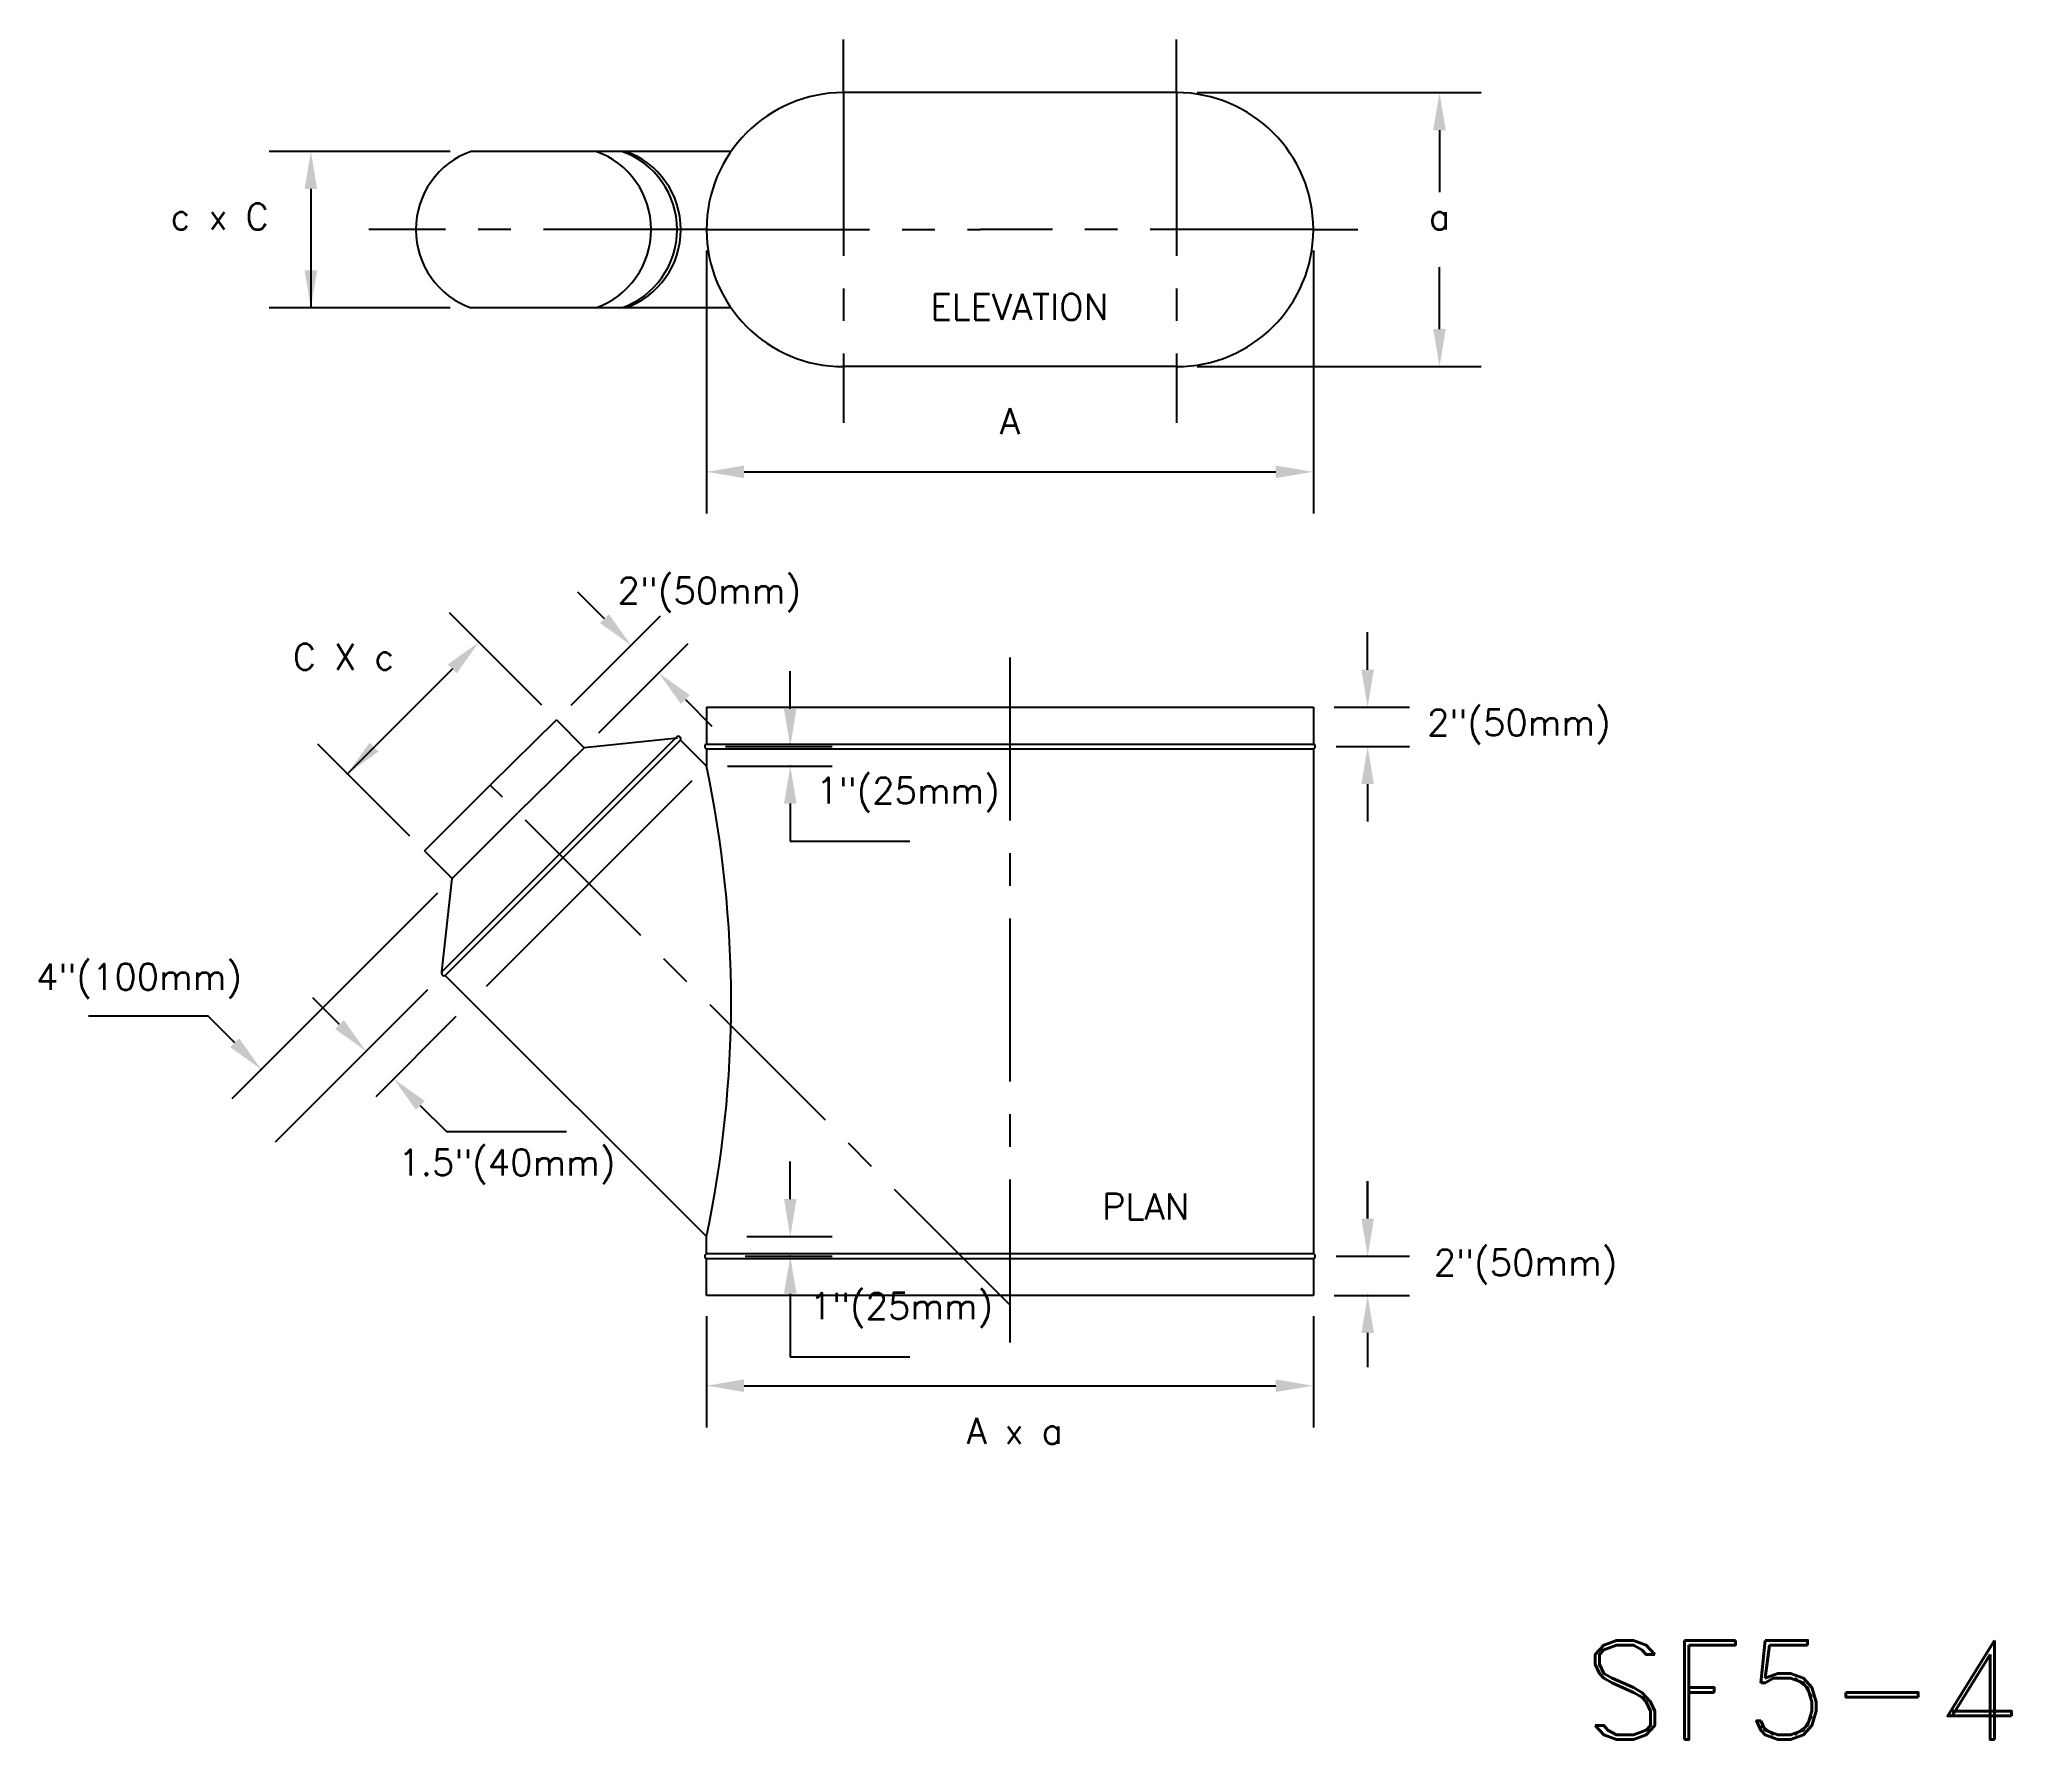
# Model space of a CAD drawing. Extents: x 42 to 117.6, y -23.9 to 41.2.
import ezdxf
from ezdxf.enums import TextEntityAlignment as Align

# ---------------------------------------------------------------- set-up
doc = ezdxf.new("R2010")
doc.units = 0
doc.header["$LTSCALE"] = 5
doc.header["$MEASUREMENT"] = 0
doc.linetypes.add('CENTER', pattern=[2, 1.25, -0.25, 0.25, -0.25])
doc.layers.get('0').update_dxf_attribs({"linetype": 'CONTINUOUS'})
doc.layers.get('DEFPOINTS').update_dxf_attribs({"linetype": 'CONTINUOUS'})
for name, color, linetype in [('1', 3, 'CENTER'), ('DIM', 7, 'CONTINUOUS'), ('TITLE', 7, 'CONTINUOUS')]:
    doc.layers.add(name, color=color, linetype=linetype)
doc.styles.add('ROMAND', font='romand')
doc.styles.add('ROMANS', font='ROMANS.shx', dxfattribs={"height": 1})
doc.dimstyles.get("Standard").update_dxf_attribs({"dimtxt": 0.18, "dimasz": 0.18, "dimexe": 0.18, "dimexo": 0.0625, "dimgap": 0.09, "dimtad": 0, "dimtih": 1, "dimtoh": 1, "dimdec": 4, "dimzin": 0, "dimtxsty": 'STANDARD', "dimcen": 0.09, "dimazin": 3, "dimtfac": 1, "dimtdec": 4, "dimtofl": 0, "dimtmove": 0, "dimatfit": 3, "dimtolj": 1, "dimtzin": 0})

# ---------------------------------------------------------------- blocks, each defined once
blk = doc.blocks.new('*D4')
at = {"layer": 'DEFPOINTS', "color": 0}
for p in [(67.567, -6.873), (90.817, -6.873), (90.817, -10.334)]:
    blk.add_point(p, dxfattribs=at)
at = {"layer": 'DIM', "color": 0}
for p, q in [((67.567, -7.673), (67.567, -11.934)), ((90.817, -7.673), (90.817, -11.934)), ((69.007, -10.334), (89.377, -10.334))]:
    blk.add_line(p, q, dxfattribs=at)
for points in [[(69.007, -10.094), (69.007, -10.574), (67.567, -10.334)], [(89.377, -10.094), (89.377, -10.574), (90.817, -10.334)]]:
    blk.add_solid(points, dxfattribs=at)
at = {"layer": 'DIM', "color": 0, "insert": (79.192, -9.114), "char_height": 1, "attachment_point": 5, "style": 'ROMANS'}
blk.add_mtext('\\A1;  ', dxfattribs=at)
blk = doc.blocks.new('*D1')
at = {"color": 0, "linetype": 'BYBLOCK'}
for p, q in [((86.367, 39.21), (97.249, 39.21)), ((95.649, 37.77), (95.649, 35.4)), ((95.649, 30.15), (95.649, 32.52)), ((86.367, 28.71), (97.249, 28.71))]:
    blk.add_line(p, q, dxfattribs=at)
for points in [[(95.409, 37.77), (95.889, 37.77), (95.649, 39.21)], [(95.409, 30.15), (95.889, 30.15), (95.649, 28.71)]]:
    blk.add_solid(points, dxfattribs=at)
at = {"layer": 'DEFPOINTS', "color": 0, "linetype": 'BYBLOCK'}
for p in [(85.567, 39.21), (85.567, 28.71), (95.649, 28.71)]:
    blk.add_point(p, dxfattribs=at)
at = {"color": 0, "linetype": 'BYBLOCK', "style": 'ROMANS'}
blk.add_text('a', height=1, dxfattribs=at).set_placement((95.649, 33.96), align=Align.CENTER)
blk = doc.blocks.new('*D0')
at = {"color": 0, "linetype": 'BYBLOCK'}
for p, q in [((67.567, 33.16), (67.567, 23.08)), ((90.817, 33.16), (90.817, 23.08)), ((69.007, 24.68), (89.377, 24.68))]:
    blk.add_line(p, q, dxfattribs=at)
for points in [[(69.007, 24.92), (69.007, 24.44), (67.567, 24.68)], [(89.377, 24.92), (89.377, 24.44), (90.817, 24.68)]]:
    blk.add_solid(points, dxfattribs=at)
at = {"layer": 'DEFPOINTS', "color": 0, "linetype": 'BYBLOCK'}
for p in [(67.567, 33.96), (90.817, 33.96), (90.817, 24.68)]:
    blk.add_point(p, dxfattribs=at)
at = {"color": 0, "linetype": 'BYBLOCK', "style": 'ROMANS'}
blk.add_text('A', height=1, dxfattribs=at).set_placement((79.192, 26.12), align=Align.CENTER)
blk = doc.blocks.new('*D3')
at = {"layer": 'DEFPOINTS', "color": 0}
for p in [(90.817, 15.658), (92.896, 15.658), (90.888, 14.158)]:
    blk.add_point(p, dxfattribs=at)
at = {"layer": 'DIM', "color": 0}
for p, q in [((92.896, 17.098), (92.896, 18.538)), ((91.617, 15.658), (94.496, 15.658)), ((91.688, 14.158), (94.496, 14.158)), ((92.896, 12.718), (92.896, 11.278))]:
    blk.add_line(p, q, dxfattribs=at)
for points in [[(92.656, 17.098), (93.136, 17.098), (92.896, 15.658)], [(92.656, 12.718), (93.136, 12.718), (92.896, 14.158)]]:
    blk.add_solid(points, dxfattribs=at)
at = {"layer": 'DIM', "color": 0, "insert": (98.688, 14.908), "char_height": 1, "attachment_point": 5, "style": 'ROMANS'}
blk.add_mtext('\\A1;2"(50mm)', dxfattribs=at)
blk = doc.blocks.new('*D2')
at = {"layer": 'DEFPOINTS', "color": 0}
for p in [(64.677, 18.035), (61.822, 15.179), (62.874, 14.11)]:
    blk.add_point(p, dxfattribs=at)
at = {"layer": 'DIM', "color": 0}
for p, q in [((63.659, 19.053), (62.64, 20.071)), ((62.387, 15.745), (65.808, 19.166)), ((63.439, 14.676), (66.869, 18.106)), ((66.756, 15.956), (67.774, 14.938))]:
    blk.add_line(p, q, dxfattribs=at)
for points in [[(63.828, 19.223), (63.489, 18.883), (64.677, 18.035)], [(66.926, 16.126), (66.586, 15.786), (65.738, 16.974)]]:
    blk.add_solid(points, dxfattribs=at)
at = {"layer": 'DIM', "color": 0, "insert": (67.671, 19.968), "char_height": 1, "attachment_point": 5, "style": 'ROMANS'}
blk.add_mtext('\\A1;2"(50mm)', dxfattribs=at)

msp = doc.modelspace()

# ---------------------------------------------------------------- linework, layer by layer
for p, q in [((85.56726, 39.21026), (72.81726, 39.21026)), ((63.32462, 36.96026), (58.55165, 36.96026)), ((68.50884, 36.96026), (63.32462, 36.96026)), ((63.32462, 30.96026), (58.55165, 30.96026)), ((68.50884, 30.96026), (63.32462, 30.96026)), ((85.56726, 28.71026), (72.81726, 28.71026)), ((61.82152, 15.17941), (59.28085, 12.67925)), ((61.82152, 15.17941), (62.87362, 14.11027)), ((67.56726, 15.65845), (90.81726, 15.65845)), ((67.56726, 15.65845), (67.56726, 14.2522)), ((90.81726, 15.65845), (90.81726, 14.2522)), ((66.44031, 14.5354), (57.4247, 5.51979)), ((57.4247, 5.51979), (66.44031, 14.5354)), ((66.57289, 14.40282), (57.55728, 5.38721)), ((66.45499, 14.47782), (62.87362, 14.11027)), ((67.56726, 13.40845), (66.57289, 14.40282)), ((62.87362, 14.11027), (60.33296, 11.6101)), ((67.56726, 14.2522), (90.81726, 14.2522)), ((67.56726, 14.0647), (90.81726, 14.0647)), ((67.56726, 14.0647), (67.56726, 13.40845)), ((90.81726, 14.0647), (90.81726, -5.27902)), ((56.76036, 10.15875), (59.28085, 12.67925)), ((57.82102, 9.09809), (60.34151, 11.61859)), ((56.76036, 10.15875), (57.82102, 9.09809)), ((57.4247, 5.51979), (57.82102, 9.09809)), ((57.55728, 5.38721), (67.56726, -4.62277)), ((67.56726, -5.27902), (67.56726, -4.62277)), ((90.81726, -5.27902), (67.56726, -5.27902)), ((67.56726, -6.87277), (67.56726, -5.46652)), ((90.81726, -5.46652), (67.56726, -5.46652)), ((90.81726, -5.46652), (90.81726, -6.87277)), ((90.81726, -6.87277), (67.56726, -6.87277))]:
    msp.add_line(p, q)
for centre, radius, start, end in [((72.81726, 33.96026), 5.25, 90, 270), ((85.56726, 33.96026), 5.25, 270, 90), ((59.61231, 33.96026), 3.18198, 109.4712206, 250.5287794), ((62.26396, 33.96026), 3.18198, 289.4712206, 70.5287794), ((63.25833, 33.96026), 3.18198, 289.4712206, 70.5287794), ((63.40292, 33.96026), 3.18198, 289.4712206, 70.5287794), ((66.48727, 14.44978), 0.09766, 331.2602047, 118.7397953), ((67.5946, 14.15845), 0.09766, 106.2602047, 253.7397953), ((90.78992, 14.15845), 0.09766, 286.2602047, 73.7397953), ((24.8758, 4.39284), 43.63304, 348.0754458, 11.9245542), ((57.51032, 5.47284), 0.09766, 151.2602047, 298.7397953), ((67.5946, -5.37277), 0.09766, 106.2602047, 253.7397953), ((90.78992, -5.37277), 0.09766, 286.2602047, 73.7397953)]:
    msp.add_arc(centre, radius, start, end)
at = {"layer": '1'}
for p, q in [((72.81726, 39.21026), (72.81726, 41.24735)), ((85.56726, 39.21026), (85.56726, 41.24735)), ((72.81726, 39.21026), (72.81726, 28.71026)), ((85.56726, 39.21026), (85.56726, 28.71026)), ((56.43033, 33.96026), (54.63541, 33.96026)), ((67.56726, 33.96026), (56.43033, 33.96026)), ((67.56726, 33.96026), (78.06726, 33.96026)), ((80.31726, 33.96026), (78.06726, 33.96026)), ((90.81726, 33.96026), (80.31726, 33.96026)), ((90.81726, 33.96026), (92.51812, 33.96026)), ((72.81726, 28.71026), (72.81726, 26.55856)), ((85.56726, 28.71026), (85.56726, 26.55856)), ((79.19226, 17.56634), (79.19226, -9.15206)), ((79.19226, -7.23216), (59.28085, 12.67925))]:
    msp.add_line(p, q, dxfattribs=at)
at = {"layer": 'DEFPOINTS', "color": 0, "linetype": 'BYBLOCK'}
for p in [(58.55165, 36.96026), (58.55165, 30.96026), (61.82152, 15.17941), (67.49695, 14.15845), (67.56726, 13.40845), (56.76036, 10.15875), (57.82102, 9.09809), (57.44127, 5.40378), (67.56726, -4.62277), (67.49695, -5.37277), (90.88757, -5.37277), (90.88757, -5.37277), (90.81726, -6.87277), (90.81726, -6.87277)]:
    msp.add_point(p, dxfattribs=at)
at = {"layer": 'DIM', "linetype": 'BYBLOCK'}
for p, q in [((57.75165, 36.96026), (50.80945, 36.96026)), ((57.75165, 30.96026), (50.80945, 30.96026)), ((61.25583, 15.7451), (57.71654, 19.28439)), ((70.77562, 15.59845), (70.77562, 17.03845)), ((56.19467, 10.72444), (52.67563, 14.24348)), ((68.29695, 14.15845), (72.37562, 14.15845)), ((68.36726, 13.40845), (72.37562, 13.40845)), ((67.00157, 12.84277), (59.12333, 4.96452)), ((70.77562, 11.96845), (70.77562, 10.52845)), ((70.77562, 10.52845), (75.35276, 10.52845)), ((57.25533, 8.53241), (49.37708, 0.65416)), ((56.87558, 4.8381), (51.03437, -1.00312)), ((48.47199, 3.822), (43.89485, 3.822)), ((49.49022, 2.80377), (48.47199, 3.822)), ((53.50423, 3.50322), (52.486, 4.52145)), ((54.90809, 0.74928), (57.97997, 3.82116)), ((56.60136, 0.40609), (57.6196, -0.61215)), ((62.19674, -0.61215), (57.6196, -0.61215)), ((70.77562, -3.18277), (70.77562, -1.74277)), ((92.89722, -3.93277), (92.89722, -2.49277)), ((92.89804, -3.93277), (92.89804, -2.49277)), ((69.11752, -4.62277), (72.37562, -4.62277)), ((69.04721, -5.37277), (72.37562, -5.37277)), ((91.68757, -5.37277), (92.89804, -5.37277)), ((91.68757, -5.37277), (94.49722, -5.37277)), ((70.77562, -6.81277), (70.77562, -9.22127)), ((91.61726, -6.87277), (94.49722, -6.87277)), ((92.89722, -8.31277), (92.89722, -9.62935)), ((70.77562, -9.22127), (75.35276, -9.22127))]:
    msp.add_line(p, q, dxfattribs=at)
at = {"layer": 'DIM'}
for p, q in [((52.40945, 35.52026), (52.40945, 30.96026)), ((57.82967, 17.13479), (53.807, 13.11211))]:
    msp.add_line(p, q, dxfattribs=at)
at = {"layer": 'DIM', "linetype": 'BYBLOCK'}
for p in [(53.807, 13.11211), (70.77562, 13.40845), (50.50846, 1.78553), (70.77562, -5.37277), (92.89722, -6.87277), (92.89804, -6.87277)]:
    msp.add_point(p, dxfattribs=at)
at = {"layer": 'DIM'}
for points in [[(52.16945, 35.52026), (52.64945, 35.52026), (52.40945, 36.96026)], [(52.64945, 32.40026), (52.16945, 32.40026), (52.40945, 30.96026)], [(57.65997, 17.30449), (57.99938, 16.96508), (58.84791, 18.15302)], [(54.99494, 13.96064), (54.65553, 14.30005), (53.807, 13.11211)]]:
    msp.add_solid(points, dxfattribs=at)
at = {"layer": 'DIM', "linetype": 'BYBLOCK'}
for points in [[(70.53562, 15.59845), (71.01562, 15.59845), (70.77562, 14.15845)], [(70.53562, 11.96845), (71.01562, 11.96845), (70.77562, 13.40845)], [(53.67394, 3.67292), (53.33453, 3.33351), (54.52247, 2.48498)], [(49.65993, 2.97347), (49.32052, 2.63406), (50.50846, 1.78553)], [(56.77107, 0.57579), (56.43166, 0.23638), (55.58313, 1.42432)], [(70.53562, -3.18277), (71.01562, -3.18277), (70.77562, -4.62277)], [(92.65722, -3.93277), (93.13722, -3.93277), (92.89722, -5.37277)], [(92.65804, -3.93277), (93.13804, -3.93277), (92.89804, -5.37277)], [(70.53562, -6.81277), (71.01562, -6.81277), (70.77562, -5.37277)], [(92.65722, -8.31277), (93.13722, -8.31277), (92.89722, -6.87277)]]:
    msp.add_solid(points, dxfattribs=at)

# ---------------------------------------------------------------- texts
at = {"layer": 'DIM', "linetype": 'BYBLOCK', "style": 'ROMANS'}
for s, p in [('c x C', (48.91416, 33.96026)), ('C X c', (53.66023, 17.09187)), ('1"(25mm)', (75.28624, 11.96845)), ('2"(50mm)', (98.94423, -6.11721)), ('1"(25mm)', (75.03232, -7.78127))]:
    msp.add_text(s, height=1, dxfattribs=at).set_placement(p, align=Align.CENTER)
at = {"layer": 'DIM', "style": 'ROMANS'}
for s, p in [('ELEVATION', (76.14292, 30.49917)), ('PLAN', (82.71813, -3.96639))]:
    msp.add_text(s, height=1, dxfattribs=at).set_placement(p)
at = {"layer": 'DIM', "linetype": 'BYBLOCK', "style": 'ROMANS'}
for s, p in [('4"(100mm)', (45.82342, 5.262)), ('1.5"(40mm)', (59.91585, -1.84915))]:
    msp.add_text(s, height=1, dxfattribs=at).set_placement(p, align=Align.MIDDLE)
at = {"layer": 'DIM', "style": 'ROMANS'}
msp.add_text('A x a', height=1, dxfattribs=at).set_placement((81.21648, -12.56671), align=Align.RIGHT)
at = {"layer": 'TITLE', "style": 'ROMAND'}
msp.add_text('SF5-4', height=3.797916, dxfattribs=at).set_placement((101.12781, -23.89132))

# ---------------------------------------------------------------- dimensions: what is measured, and where the dimension line sits
at = {"layer": 'DIM'}
dim = msp.add_linear_dim(base=(95.64913, 28.71026), p1=(85.56726, 39.21026), p2=(85.56726, 28.71026), angle=90, text='a', dimstyle='Standard', dxfattribs=at)
dim.commit()
dim.dimension.update_dxf_attribs({"geometry": '*D1', "text_midpoint": (95.64913, 33.96026)})
dim = msp.add_linear_dim(base=(90.81726, 24.67954), p1=(67.56726, 33.96026), p2=(90.81726, 33.96026), text='A', dimstyle='Standard', dxfattribs=at)
dim.commit()
dim.dimension.update_dxf_attribs({"geometry": '*D0', "text_midpoint": (79.19226, 26.11954)})
for base, p1, p2, angle, text, picture, middle in [((64.67695, 18.03485), (62.87362, 14.11027), (61.82152, 15.17941), 135, '2"(50mm)', '*D2', (67.67069, 19.96796)), ((90.81726, -10.33392), (67.56726, -6.87277), (90.81726, -6.87277), 180, '  ', '*D4', (79.19226, -9.11392))]:
    dim = msp.add_linear_dim(base=base, p1=p1, p2=p2, angle=angle, text=text, dimstyle='STANDARD', override={"dimscale": 8, "dimexe": 0.2, "dimexo": 0.1, "dimtad": 1, "dimtxsty": 'ROMANS', "dimtmove": 2}, dxfattribs=at)
    dim.commit()
    dim.dimension.update_dxf_attribs({"geometry": picture, "text_midpoint": middle})
dim = msp.add_linear_dim(base=(92.89649, 15.65845), p1=(90.88757, 14.15845), p2=(90.81726, 15.65845), angle=90, text='2"(50mm)', dimstyle='STANDARD', override={"dimscale": 8, "dimexe": 0.2, "dimexo": 0.1, "dimtad": 1, "dimtxsty": 'ROMANS', "dimtmove": 2}, dxfattribs=at)
dim.commit()
dim.dimension.update_dxf_attribs({"geometry": '*D3', "text_midpoint": (98.6883, 14.90845), "dimtype": 160})

doc.saveas('drawing.dxf')
